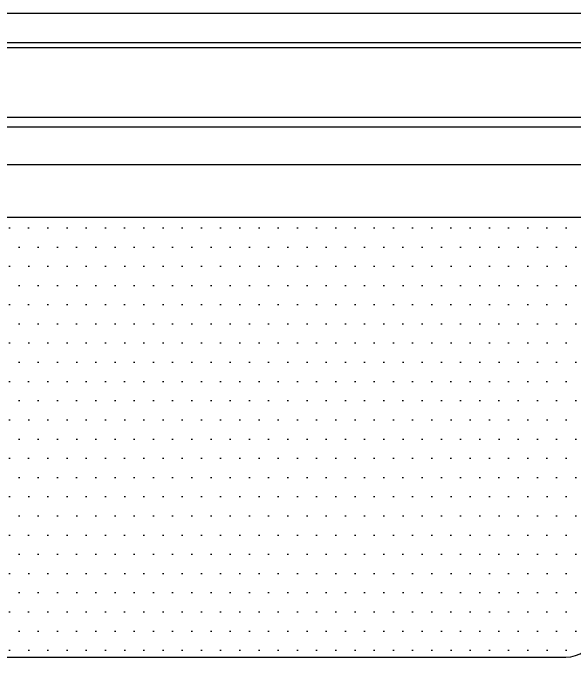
# Model space of a CAD drawing. Header units: millimetres. Extents: x -1239.8 to -1238.3, y 2246.86 to 2247.74.
# Drawn here: x -1239.334 to -1238.87, y 2247.203 to 2247.744 of the extents above; entities that cross this region are included whole.
import ezdxf

# ---------------------------------------------------------------- set-up
doc = ezdxf.new("R2010")
doc.units = ezdxf.units.MM
doc.layers.add('dim1', color=1, linetype='Continuous')
doc.layers.add('jacuzzi', color=1, linetype='Continuous')

msp = doc.modelspace()

# ---------------------------------------------------------------- hatches: boundary and pattern name
at = {"layer": 'dim1'}
h = msp.add_hatch(dxfattribs=at)
h.set_pattern_fill('DOTS', color=256, scale=0.01, style=0)
h.set_pattern_definition([(0, (0, 0), (0.0079375, 0.015875), [0, -0.015875])])
h.paths.add_polyline_path([(-1238.530188118391, 2247.539462204117), (-1238.561378764114, 2247.525841055686), (-1238.559594934201, 2247.520818946495), (-1238.582609969952, 2247.523649016448), (-1238.582739922376, 2247.523601885615), (-1238.566559719575, 2247.540427269224), (-1238.564972901043, 2247.535959816429), (-1238.531482052384, 2247.545566752926, 0.003388416515760719), (-1238.533582314935, 2247.554957009462, 0.3492388023487171), (-1238.559160201612, 2247.575303924712, -2.270657465277564e-06), (-1238.559159963193, 2247.575303924714), (-1238.632988769491, 2247.575303924714), (-1238.631545193867, 2247.55283498654), (-1238.626215793661, 2247.552801470262), (-1238.636716181369, 2247.53212677499), (-1238.636716134451, 2247.531988539879), (-1238.647023903402, 2247.552932331216), (-1238.642283097709, 2247.552902516573), (-1238.640752210042, 2247.575303924714), (-1239.457561966933, 2247.575303924714), (-1239.456118391309, 2247.552834986541), (-1239.450788991104, 2247.552801470263), (-1239.461289378811, 2247.532126774991), (-1239.461289331893, 2247.53198853988), (-1239.471597100845, 2247.552932331216), (-1239.466856295152, 2247.552902516574), (-1239.465325407485, 2247.575303924713), (-1239.538914653245, 2247.575303924714, 0.3492362547419658), (-1239.564492301504, 2247.554957009464, 0.003388416516264506), (-1239.566592564055, 2247.545566752926), (-1239.533101715396, 2247.535959816429), (-1239.531514896865, 2247.540427269224), (-1239.515334694063, 2247.523601885615), (-1239.515464646487, 2247.523649016448), (-1239.538479682239, 2247.520818946494), (-1239.536695852325, 2247.525841055686), (-1239.567886498048, 2247.539462204117, 0.1096527223563974), (-1239.563592267751, 2247.231801504528, 0.3429448990029955), (-1239.538491587403, 2247.211600721313), (-1239.536695852325, 2247.212384929958), (-1239.538479682239, 2247.21740703915), (-1239.515464646487, 2247.214576969196), (-1239.515334694064, 2247.214624100029), (-1239.518245745455, 2247.211596971324), (-1238.877415793744, 2247.211596971323, 0.3239737262582895), (-1238.85247847685, 2247.229649854385, -0.7239304508312888), (-1238.769354087201, 2247.229649854386, 0.3239762352389439), (-1238.744416531887, 2247.211596971325, -2.27065529984155e-06), (-1238.744416770306, 2247.211596971323), (-1238.579828870985, 2247.211596971323), (-1238.582739922376, 2247.214624100029), (-1238.582609969952, 2247.214576969196), (-1238.5595949342, 2247.217407039149), (-1238.561378764114, 2247.212384929958), (-1238.559583029037, 2247.211600721313, 0.3429448990092271), (-1238.534482348689, 2247.231801504529, 0.1096527223562327)])

# ---------------------------------------------------------------- linework, layer by layer
at = {"layer": 'jacuzzi'}
for p, q in [((-1238.530495958174, 2247.719579659489), (-1239.567578658269, 2247.719579659489)), ((-1238.541438265882, 2247.715287903215), (-1239.556636350557, 2247.715287903215)), ((-1239.556636350557, 2247.658121236549), (-1238.541438265882, 2247.658121236549)), ((-1239.556636350557, 2247.649954569882), (-1239.18377381922, 2247.649954569882)), ((-1239.18377381922, 2247.649954569882), (-1238.541438265882, 2247.649954569882)), ((-1239.556636350557, 2247.619053924714), (-1238.541438265882, 2247.619053924714)), ((-1239.538914653245, 2247.575303924714), (-1238.559159963194, 2247.575303924714)), ((-1239.538047897897, 2247.211596971323), (-1238.877415793744, 2247.211596971323))]:
    msp.add_line(p, q, dxfattribs=at)
at = {"layer": 'jacuzzi', "color": 3}
msp.add_lwpolyline([(-1238.29903730822, 2247.006362992822, -0.414213562373095), (-1238.31128730822, 2246.994112992822), (-1239.78678730822, 2246.994112992822, -0.4142135623730951), (-1239.79903730822, 2247.006362992822), (-1239.79903730822, 2247.731862992822, -0.414213562373095), (-1239.78678730822, 2247.744112992822), (-1238.31128730822, 2247.744112992822, -0.414213562373095), (-1238.29903730822, 2247.731862992822)], format="xyb", close=True, dxfattribs=at)
at = {"layer": 'jacuzzi'}
msp.add_arc((-1238.877415793744, 2247.237846971324), 0.02625, 270, 341.8038477583188, dxfattribs=at)

doc.saveas('drawing.dxf')
